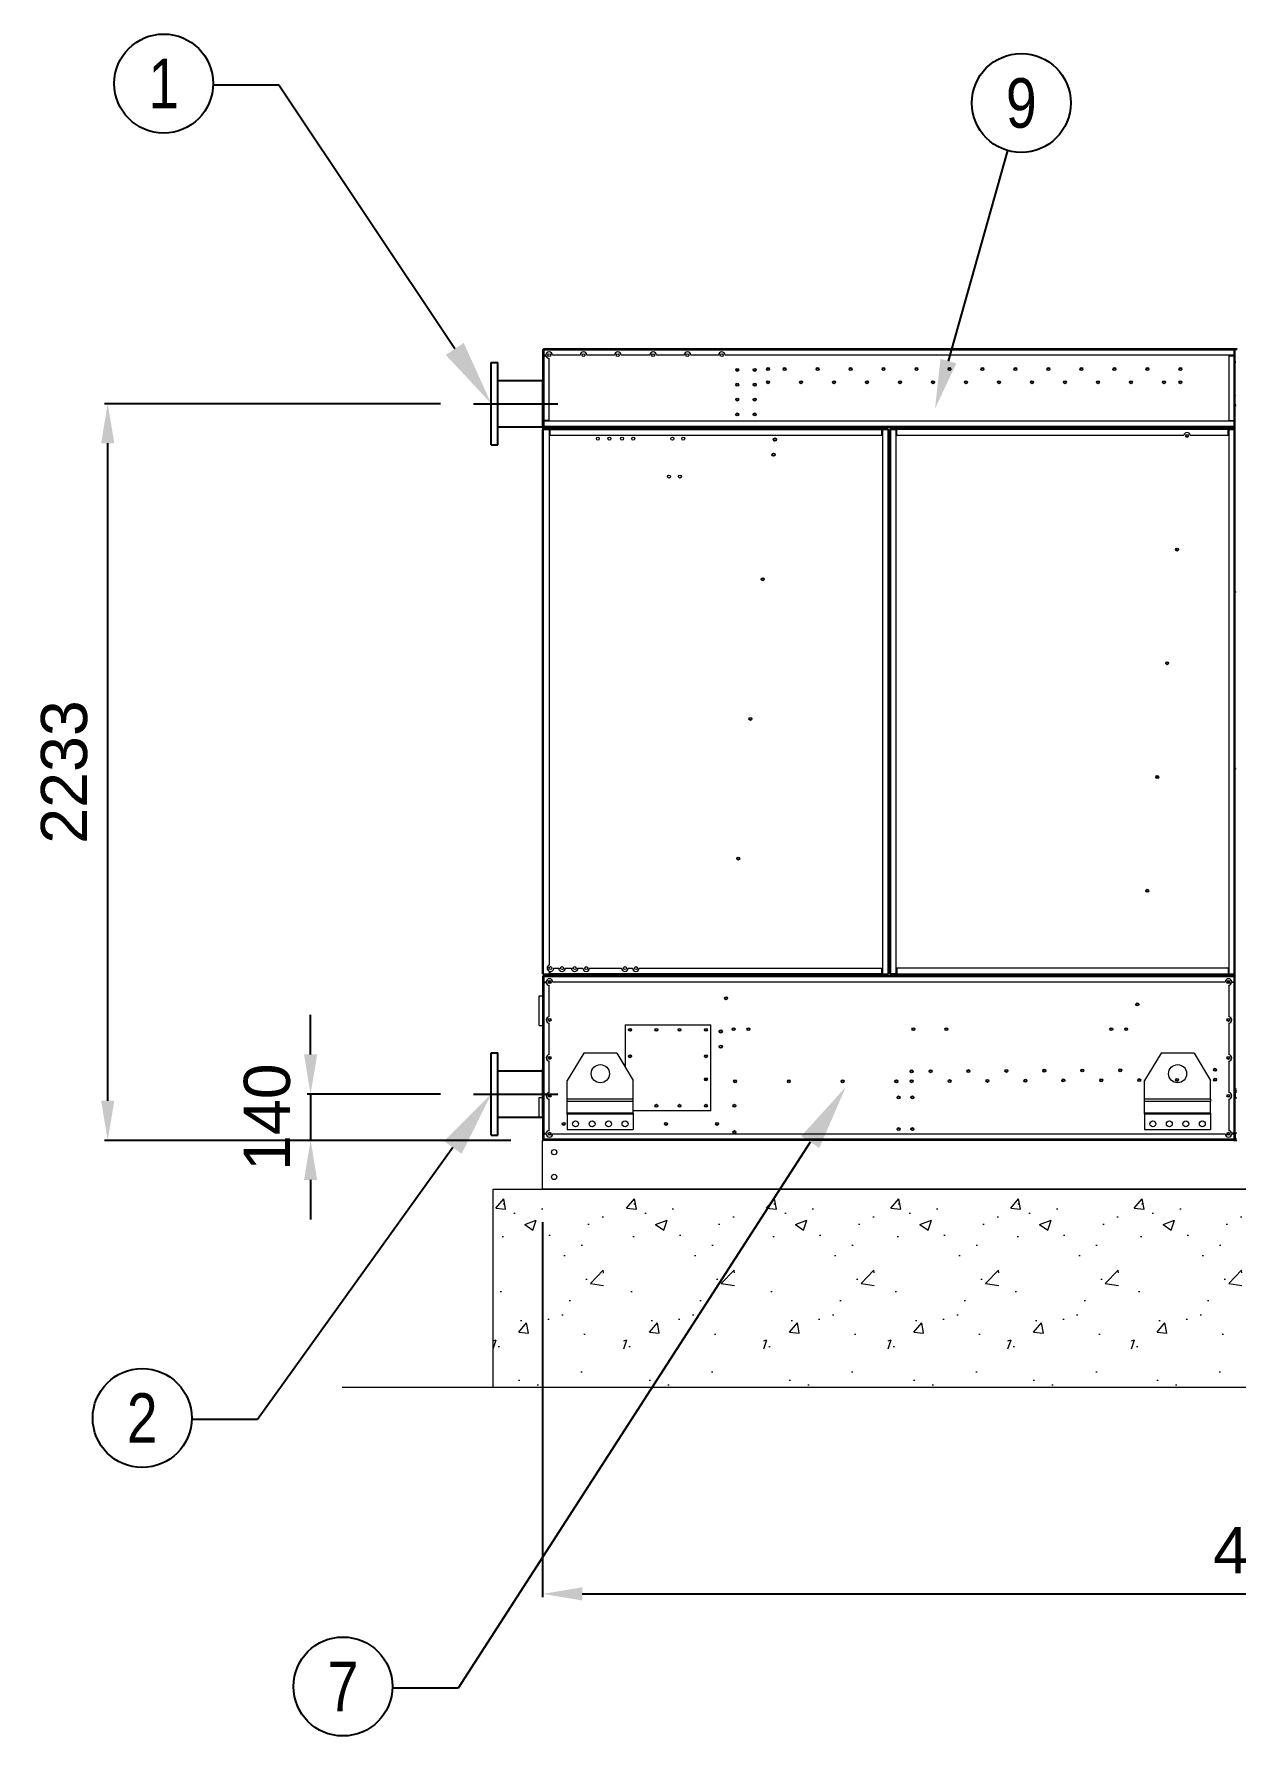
# Model space of a CAD drawing. Header units: millimetres. Extents: x 87724 to 117132, y 70018 to 90813.
# Drawn here: x 96776 to 100420, y 75795 to 80954 of the extents above; entities that cross this region are included whole.
import ezdxf
from ezdxf import colors
from ezdxf.entities.mleader import LeaderData, LeaderLine
from ezdxf.enums import TextEntityAlignment as Align
from ezdxf.math import Vec2, Vec3

# ---------------------------------------------------------------- set-up
doc = ezdxf.new("R2010")
doc.units = ezdxf.units.MM
doc.linetypes.add('CENTER', pattern=[2, 1.25, -0.25, 0.25, -0.25])
for name, color, linetype in [('1', 1, 'CENTER'), ('3', 7, 'Continuous'), ('냉각탑_dim', 1, 'Continuous'), ('냉각탑_text', 3, 'Continuous'), ('냉각탑_기초', 23, 'Continuous')]:
    doc.layers.add(name, color=color, linetype=linetype)
doc.styles.get("Standard").update_dxf_attribs({"font": 'arial.ttf'})
doc.dimstyles.new('1.40', dxfattribs={"dimscale": 20, "dimtxt": 1.5, "dimasz": 1, "dimexe": 0.5, "dimexo": 0.5, "dimgap": 0.5, "dimtad": 1, "dimdec": 0, "dimzin": 0, "dimdsep": 46, "dimtxsty": 'Standard', "dimcen": 0, "dimclrd": 2, "dimclre": 2, "dimclrt": 3, "dimadec": 0, "dimazin": 0, "dimtfac": 1, "dimtdec": 0, "dimtmove": 0, "dimatfit": 0, "dimfxl": 1, "dimtolj": 1, "dimtzin": 0, "dimlwd": -1, "dimlwe": -1, "dimarcsym": 0})

# ---------------------------------------------------------------- blocks, each defined once
blk = doc.blocks.new('*D77')
at = {"color": 2, "transparency": 16777216}
for p, q in [((97614.3, 77861.2), (97614.3, 77981.2)), ((98008.4, 77741.2), (97604.3, 77741.2)), ((97614.3, 77741.2), (97614.3, 77600.8)), ((98221.1, 77600.8), (97604.3, 77600.8)), ((97614.3, 77480.8), (97614.3, 77360.8))]:
    blk.add_line(p, q, dxfattribs=at)
for points in [[(97594.3, 77861.2), (97634.3, 77861.2), (97614.3, 77741.2)], [(97594.3, 77480.8), (97634.3, 77480.8), (97614.3, 77600.8)]]:
    blk.add_solid(points, dxfattribs=at)
at = {"layer": 'Defpoints', "color": 0, "transparency": 16777216}
for p in [(98108.4, 77741.2), (97614.3, 77600.8), (98321.1, 77600.8)]:
    blk.add_point(p, dxfattribs=at)
at = {"color": 3, "lineweight": 5, "transparency": 16777216, "insert": (97482.8, 77671), "char_height": 140, "attachment_point": 5, "rotation": 90}
blk.add_mtext('\\A1;140', dxfattribs=at)
blk = doc.blocks.new('*D78')
at = {"color": 2, "transparency": 16777216}
for p, q in [((98008.4, 79833.8), (96989.3, 79833.8)), ((96999.3, 77720.8), (96999.3, 79713.8)), ((98217.6, 77600.8), (96989.3, 77600.8))]:
    blk.add_line(p, q, dxfattribs=at)
for points in [[(96979.3, 79713.8), (97019.3, 79713.8), (96999.3, 79833.8)], [(96979.3, 77720.8), (97019.3, 77720.8), (96999.3, 77600.8)]]:
    blk.add_solid(points, dxfattribs=at)
at = {"layer": 'Defpoints', "color": 0, "transparency": 16777216}
for p in [(96999.3, 79833.8), (98108.4, 79833.8), (98317.6, 77600.8)]:
    blk.add_point(p, dxfattribs=at)
at = {"color": 3, "lineweight": 5, "transparency": 16777216, "insert": (96867.8, 78717.3), "char_height": 140, "attachment_point": 5, "rotation": 90}
blk.add_mtext('\\A1;2233', dxfattribs=at)
blk = doc.blocks.new('*D99')
at = {"color": 2, "transparency": 16777216}
for p, q in [((98317.6, 77352.5), (98317.6, 76216.1)), ((102817.6, 77352.5), (102817.6, 76216.1)), ((98437.6, 76226.1), (102697.6, 76226.1))]:
    blk.add_line(p, q, dxfattribs=at)
for points in [[(98437.6, 76246.1), (98437.6, 76206.1), (98317.6, 76226.1)], [(102697.6, 76246.1), (102697.6, 76206.1), (102817.6, 76226.1)]]:
    blk.add_solid(points, dxfattribs=at)
at = {"layer": 'Defpoints', "color": 0, "transparency": 16777216}
for p in [(98317.6, 77452.5), (102817.6, 77452.5), (102817.6, 76226.1)]:
    blk.add_point(p, dxfattribs=at)
at = {"color": 3, "lineweight": 5, "transparency": 16777216, "insert": (100567.6, 76357.5), "char_height": 140, "attachment_point": 5}
blk.add_mtext('\\A1;4500', dxfattribs=at)
blk = doc.blocks.new('SJMO 100 _LFET')
at = {"color": 7, "lineweight": 20, "ltscale": 0.001111}
for p, q in [((98319.6, 79997.3), (98317.6, 79997.3)), ((98321.1, 79980.8), (98321.1, 79978.8)), ((100417.6, 79997.3), (100415.6, 79997.3)), ((100417.6, 79961.9), (100419.6, 79961.9)), ((100417.6, 79958.8), (100419.6, 79958.8)), ((98317.6, 79764.3), (98319.6, 79764.3)), ((98321.1, 79782.8), (98321.1, 79780.8)), ((98874.1, 79760.8), (98874.1, 79758.8)), ((98878.6, 79758.8), (98878.6, 79760.8)), ((98880.6, 79758.8), (98880.6, 79760.8)), ((98882.6, 79760.8), (98882.6, 79758.8)), ((98886.1, 79760.8), (98886.1, 79758.8)), ((98982.1, 79760.8), (98982.1, 79758.8)), ((98985.6, 79760.8), (98985.6, 79758.8)), ((100415.6, 79764.3), (100417.6, 79764.3)), ((98319.6, 78097.3), (98317.6, 78097.3)), ((98321.1, 78080.8), (98321.1, 78078.8)), ((100417.6, 78097.3), (100415.6, 78097.3)), ((98317.6, 77604.3), (98319.6, 77604.3)), ((98321.1, 77622.8), (98321.1, 77620.8)), ((100415.6, 77604.3), (100417.6, 77604.3))]:
    blk.add_line(p, q, dxfattribs=at)
at = {"color": 7, "lineweight": 20, "ltscale": 0.010278}
for p, q in [((98317.6, 79997.3), (98317.6, 79978.8)), ((98319.6, 79978.8), (98319.6, 79997.3)), ((100414.1, 79978.8), (100414.1, 79997.3)), ((100415.6, 79997.3), (100415.6, 79978.8)), ((100417.6, 79978.8), (100417.6, 79997.3)), ((98317.6, 79782.8), (98317.6, 79764.3)), ((98319.6, 79764.3), (98319.6, 79782.8)), ((98339.2, 79758.8), (98320.7, 79758.8)), ((98320.7, 79757.2), (98339.2, 79757.2)), ((98320.7, 79755.7), (98339.2, 79755.7)), ((99364.5, 79758.8), (99346, 79758.8)), ((99346, 79757.2), (99364.5, 79757.2)), ((99346, 79755.7), (99364.5, 79755.7)), ((99391.2, 79758.8), (99372.7, 79758.8)), ((99372.7, 79757.2), (99391.2, 79757.2)), ((99372.7, 79755.7), (99391.2, 79755.7)), ((100414.5, 79758.8), (100396, 79758.8)), ((100396, 79757.2), (100414.5, 79757.2)), ((100396, 79755.7), (100414.5, 79755.7)), ((100414.1, 79764.3), (100414.1, 79782.8)), ((100415.6, 79782.8), (100415.6, 79764.3)), ((100417.6, 79764.3), (100417.6, 79782.8)), ((98339.2, 78104.4), (98320.7, 78104.4)), ((99364.5, 78104.4), (99346, 78104.4)), ((99391.2, 78104.4), (99372.7, 78104.4)), ((100414.5, 78104.4), (100396, 78104.4)), ((98317.6, 78097.3), (98317.6, 78078.8)), ((98319.6, 78078.8), (98319.6, 78097.3)), ((98320.7, 78102.8), (98339.2, 78102.8)), ((99346, 78102.8), (99364.5, 78102.8)), ((99372.7, 78102.8), (99391.2, 78102.8)), ((100396, 78102.8), (100414.5, 78102.8)), ((100414.1, 78078.8), (100414.1, 78097.3)), ((100415.6, 78097.3), (100415.6, 78078.8)), ((100417.6, 78078.8), (100417.6, 78097.3)), ((98317.6, 77622.8), (98317.6, 77604.3)), ((98319.6, 77604.3), (98319.6, 77622.8)), ((100414.1, 77604.3), (100414.1, 77622.8)), ((100415.6, 77622.8), (100415.6, 77604.3)), ((100417.6, 77604.3), (100417.6, 77622.8))]:
    blk.add_line(p, q, dxfattribs=at)
at = {"color": 7, "lineweight": 20, "ltscale": 0.108889}
for p, q in [((98317.6, 79978.8), (98317.6, 79782.8)), ((98321.1, 79978.8), (98321.1, 79782.8)), ((100397.6, 79978.8), (100397.6, 79782.8)), ((100414.1, 79782.8), (100414.1, 79978.8)), ((100417.6, 79782.8), (100417.6, 79978.8))]:
    blk.add_line(p, q, dxfattribs=at)
at = {"color": 7, "lineweight": 20, "ltscale": 0.001944}
for p, q in [((98317.6, 79978.8), (98321.1, 79978.8)), ((98321.1, 79997.3), (98321.1, 80000.8)), ((100414.1, 79997.3), (100414.1, 80000.8)), ((100417.6, 79978.8), (100414.1, 79978.8)), ((98317.6, 79782.8), (98321.1, 79782.8)), ((98321.1, 79764.3), (98321.1, 79760.8)), ((100417.6, 79782.8), (100414.1, 79782.8)), ((100414.1, 79764.3), (100414.1, 79760.8)), ((98317.6, 78078.8), (98321.1, 78078.8)), ((98321.1, 78097.3), (98321.1, 78100.8)), ((100414.1, 78097.3), (100414.1, 78100.8)), ((100417.6, 78078.8), (100414.1, 78078.8)), ((98317.6, 77622.8), (98321.1, 77622.8)), ((98321.1, 77604.3), (98321.1, 77600.8)), ((100417.6, 77622.8), (100414.1, 77622.8)), ((100414.1, 77604.3), (100414.1, 77600.8))]:
    blk.add_line(p, q, dxfattribs=at)
at = {"color": 7, "lineweight": 20, "ltscale": 0.000833333}
for p, q in [((98321.1, 79997.3), (98319.6, 79997.3)), ((100414.1, 79997.3), (100415.6, 79997.3)), ((98321.1, 79764.3), (98319.6, 79764.3)), ((98320.7, 79755.7), (98320.7, 79757.2)), ((99364.5, 79755.7), (99364.5, 79757.2)), ((99372.7, 79755.7), (99372.7, 79757.2)), ((100414.1, 79764.3), (100415.6, 79764.3)), ((100414.5, 79755.7), (100414.5, 79757.2)), ((98320.7, 78105.9), (98320.7, 78104.4)), ((99364.5, 78105.9), (99364.5, 78104.4)), ((99372.7, 78105.9), (99372.7, 78104.4)), ((100414.5, 78105.9), (100414.5, 78104.4)), ((98321.1, 78097.3), (98319.6, 78097.3)), ((100414.1, 78097.3), (100415.6, 78097.3)), ((98321.1, 77604.3), (98319.6, 77604.3)), ((100414.1, 77604.3), (100415.6, 77604.3))]:
    blk.add_line(p, q, dxfattribs=at)
at = {"color": 7, "lineweight": 20}
for p, q in [((98321.1, 80000.8), (100414.1, 80000.8)), ((98321.1, 79997.3), (100414.1, 79997.3)), ((100414.1, 79980.8), (98870.6, 79980.8)), ((100417.6, 77755.9), (100417.6, 79997.7)), ((98317.6, 78105.9), (98317.6, 79755.7)), ((98320.7, 78105.9), (98320.7, 79755.7)), ((100414.1, 79780.8), (98321.1, 79780.8)), ((100414.1, 79764.3), (98321.1, 79764.3)), ((100414.1, 79760.8), (98321.1, 79760.8)), ((98337.6, 79755.7), (98337.6, 78132)), ((98339.2, 79758.8), (99346, 79758.8)), ((98339.2, 79755.7), (99346, 79755.7)), ((99347.6, 79755.7), (99347.6, 78105.9)), ((99364.5, 79755.7), (99364.5, 78105.9)), ((99367.6, 79755.7), (99367.6, 78105.9)), ((99369.6, 79755.7), (99369.6, 78105.9)), ((99372.7, 79755.7), (99372.7, 78105.9)), ((99389.6, 78105.9), (99389.6, 79755.7)), ((100396, 79758.8), (99391.2, 79758.8)), ((100396, 79755.7), (99391.2, 79755.7)), ((100397.6, 79755.7), (100397.6, 78105.9)), ((100414.5, 78105.9), (100414.5, 79755.7)), ((98339.2, 79738.8), (99346, 79738.8)), ((99346, 78105.9), (98339.2, 78105.9)), ((100396, 78122.8), (99391.2, 78122.8)), ((99391.2, 78105.9), (100396, 78105.9)), ((98321.1, 78100.8), (100414.1, 78100.8)), ((98321.1, 78097.3), (100414.1, 78097.3)), ((99346, 78102.8), (98339.2, 78102.8)), ((100386.6, 78080.8), (98348.6, 78080.8)), ((99391.2, 78102.8), (100396, 78102.8)), ((100414.1, 77604.3), (98321.1, 77604.3)), ((100414.1, 77600.8), (98321.1, 77600.8)), ((98348.6, 77620.8), (100386.6, 77620.8))]:
    blk.add_line(p, q, dxfattribs=at)
at = {"color": 7, "lineweight": 20, "ltscale": 0.009167}
for p, q in [((98321.1, 79997.3), (98321.1, 79980.8)), ((100397.6, 79978.8), (100414.1, 79978.8)), ((100414.1, 79980.8), (100414.1, 79997.3)), ((98337.6, 79782.8), (98321.1, 79782.8)), ((98321.1, 79780.8), (98321.1, 79764.3)), ((100397.6, 79782.8), (100414.1, 79782.8)), ((100414.1, 79764.3), (100414.1, 79780.8)), ((98321.1, 78097.3), (98321.1, 78080.8)), ((100414.1, 78080.8), (100414.1, 78097.3)), ((98321.1, 77620.8), (98321.1, 77604.3)), ((100414.1, 77604.3), (100414.1, 77620.8))]:
    blk.add_line(p, q, dxfattribs=at)
at = {"color": 7, "lineweight": 20, "ltscale": 0.003611}
blk.add_line((98327.6, 79980.8), (98321.1, 79980.8), dxfattribs=at)
at = {"color": 7, "lineweight": 20, "ltscale": 0.003723}
blk.add_line((98321.1, 79978.8), (98327.8, 79978.8), dxfattribs=at)
at = {"color": 7, "lineweight": 20, "ltscale": 0.104444}
blk.add_line((98337.6, 79782.8), (98337.6, 79970.8), dxfattribs=at)
at = {"color": 7, "lineweight": 20, "ltscale": 0.046667}
for p, q in [((98431.6, 79980.8), (98347.6, 79980.8)), ((98535.6, 79980.8), (98451.6, 79980.8)), ((98746.6, 79980.8), (98662.6, 79980.8)), ((98850.6, 79980.8), (98766.6, 79980.8))]:
    blk.add_line(p, q, dxfattribs=at)
at = {"color": 7, "lineweight": 20, "ltscale": 0.048333}
blk.add_line((98642.6, 79980.8), (98555.6, 79980.8), dxfattribs=at)
at = {"color": 7, "lineweight": 20, "ltscale": 0.004778}
for p, q in [((100414.1, 80000.8), (100422.7, 80000.8)), ((100414.1, 79997.7), (100422.7, 79997.7))]:
    blk.add_line(p, q, dxfattribs=at)
at = {"color": 0, "lineweight": 20}
for p, q in [((98317.6, 79916.4), (98317.6, 79751.2)), ((98317.6, 77828.8), (98317.6, 77663.6)), ((98317.6, 77452.5), (98317.6, 77600.8)), ((98321.1, 77600.8), (98317.6, 77600.8)), ((100414.1, 77600.8), (100422.3, 77600.8)), ((102817.6, 77452.5), (98317.6, 77452.5))]:
    blk.add_line(p, q, dxfattribs=at)
at = {"color": 7, "lineweight": 20, "ltscale": 0.002887}
blk.add_line((98910.2, 79934.8), (98905, 79934.8), dxfattribs=at)
at = {"lineweight": 5}
for p, q in [((98317.6, 79763.9), (98317.6, 79903.7)), ((98317.6, 77676.3), (98317.6, 77816.1))]:
    blk.add_line(p, q, dxfattribs=at)
at = {"color": 7, "lineweight": 20, "ltscale": 0.001247}
for p, q in [((100417.6, 79859.5), (100419.6, 79860.6)), ((100419.6, 79830.4), (100417.6, 79829.3)), ((100419.6, 79826.9), (100417.6, 79825.9))]:
    blk.add_line(p, q, dxfattribs=at)
at = {"color": 7, "lineweight": 20, "ltscale": 0.001722}
for p, q in [((98320.7, 79755.7), (98317.6, 79755.7)), ((98339.2, 79755.7), (98339.2, 79758.8)), ((99346, 79755.7), (99346, 79758.8)), ((99364.5, 79755.7), (99367.6, 79755.7)), ((99369.6, 79755.7), (99372.7, 79755.7)), ((99391.2, 79758.8), (99391.2, 79755.7)), ((100396, 79758.8), (100396, 79755.7)), ((100417.6, 79755.7), (100414.5, 79755.7)), ((98320.7, 78105.9), (98317.6, 78105.9)), ((98339.2, 78105.9), (98339.2, 78102.8)), ((99346, 78105.9), (99346, 78102.8)), ((99364.5, 78105.9), (99367.6, 78105.9)), ((99369.6, 78105.9), (99372.7, 78105.9)), ((99391.2, 78102.8), (99391.2, 78105.9)), ((100396, 78102.8), (100396, 78105.9)), ((100417.6, 78105.9), (100414.5, 78105.9)), ((100420.7, 77755.9), (100417.6, 77755.9))]:
    blk.add_line(p, q, dxfattribs=at)
at = {"color": 7, "lineweight": 20, "ltscale": 0.000888889}
for p, q in [((98320.7, 79758.8), (98320.7, 79757.2)), ((99364.5, 79757.2), (99364.5, 79758.8)), ((99372.7, 79758.8), (99372.7, 79757.2)), ((100414.5, 79757.2), (100414.5, 79758.8)), ((98320.7, 78104.4), (98320.7, 78102.8)), ((98339.2, 78105.9), (98337.6, 78105.9)), ((99347.6, 78105.9), (99346, 78105.9)), ((99364.5, 78102.8), (99364.5, 78104.4)), ((99372.7, 78104.4), (99372.7, 78102.8)), ((99391.2, 78105.9), (99389.6, 78105.9)), ((100397.6, 78105.9), (100396, 78105.9)), ((100414.5, 78102.8), (100414.5, 78104.4))]:
    blk.add_line(p, q, dxfattribs=at)
at = {"color": 7, "lineweight": 20, "ltscale": 0.009389}
for p, q in [((98337.6, 79755.7), (98320.7, 79755.7)), ((98339.2, 79755.7), (98339.2, 79738.8)), ((99346, 79738.8), (99346, 79755.7)), ((99364.5, 79755.7), (99347.6, 79755.7)), ((99389.6, 79755.7), (99372.7, 79755.7)), ((99391.2, 79738.8), (99391.2, 79755.7)), ((100396, 79738.8), (100396, 79755.7)), ((100397.6, 79755.7), (100414.5, 79755.7)), ((98320.7, 78105.9), (98337.6, 78105.9)), ((99346, 78105.9), (99346, 78122.8)), ((99347.6, 78105.9), (99364.5, 78105.9)), ((99389.6, 78105.9), (99372.7, 78105.9)), ((99391.2, 78122.8), (99391.2, 78105.9)), ((100396, 78122.8), (100396, 78105.9)), ((100397.6, 78105.9), (100414.5, 78105.9))]:
    blk.add_line(p, q, dxfattribs=at)
at = {"color": 7, "lineweight": 20, "ltscale": 0.001115}
for p, q in [((99038.6, 79758.8), (99038.8, 79760.8)), ((99648.8, 79760.8), (99648.6, 79758.8)), ((99648.6, 79758.8), (99648.8, 79760.8)), ((100258.8, 79760.8), (100258.6, 79758.8)), ((100261.7, 79758.8), (100261.9, 79760.8)), ((100288.3, 79758.8), (100288.5, 79760.8)), ((98864.7, 78100.8), (98864.9, 78102.8)), ((98891.3, 78100.8), (98891.5, 78102.8)), ((98893.6, 78100.8), (98893.7, 78102.8)), ((99503.7, 78102.8), (99503.6, 78100.8)), ((99503.6, 78100.8), (99503.7, 78102.8)), ((100113.7, 78102.8), (100113.6, 78100.8)), ((100116.7, 78100.8), (100116.8, 78102.8)), ((100143.3, 78100.8), (100143.4, 78102.8))]:
    blk.add_line(p, q, dxfattribs=at)
at = {"color": 7, "lineweight": 20, "ltscale": 0.483602}
blk.add_line((99391.2, 79738.8), (100261.6, 79738.8), dxfattribs=at)
at = {"color": 7, "lineweight": 20, "ltscale": 0.063895}
blk.add_line((100280.9, 79738.8), (100396, 79738.8), dxfattribs=at)
at = {"color": 7, "lineweight": 20, "ltscale": 0.001192}
for p, q in [((100419.6, 79263.3), (100417.6, 79262.5)), ((100419.6, 79262.2), (100417.6, 79261.4))]:
    blk.add_line(p, q, dxfattribs=at)
at = {"color": 7, "lineweight": 20, "ltscale": 0.001281}
for p, q in [((100419.6, 78728.1), (100417.6, 78727)), ((100419.6, 78727), (100417.6, 78725.8))]:
    blk.add_line(p, q, dxfattribs=at)
at = {"color": 7, "lineweight": 20, "ltscale": 0.004279}
for p, q in [((98337.6, 78113.6), (98337.6, 78105.9)), ((98321.1, 78078.8), (98328.8, 78078.8)), ((100414.1, 78078.8), (100406.4, 78078.8)), ((98321.1, 77622.8), (98328.8, 77622.8)), ((100414.1, 77622.8), (100406.4, 77622.8))]:
    blk.add_line(p, q, dxfattribs=at)
at = {"color": 7, "lineweight": 20, "ltscale": 0.003985}
blk.add_line((98339.2, 78113.1), (98339.2, 78105.9), dxfattribs=at)
at = {"color": 7, "lineweight": 20, "ltscale": 0.008333}
for p, q in [((98351.5, 78122.8), (98366.5, 78122.8)), ((98424.9, 78122.8), (98439.9, 78122.8))]:
    blk.add_line(p, q, dxfattribs=at)
at = {"color": 7, "lineweight": 20, "ltscale": 0.010222}
blk.add_line((98386.5, 78122.8), (98404.9, 78122.8), dxfattribs=at)
at = {"color": 7, "lineweight": 20, "ltscale": 0.054101}
blk.add_line((98459.9, 78122.8), (98557.3, 78122.8), dxfattribs=at)
at = {"color": 7, "lineweight": 20, "ltscale": 0.007333}
blk.add_line((98577.3, 78122.8), (98590.5, 78122.8), dxfattribs=at)
at = {"color": 7, "lineweight": 20, "ltscale": 0.408607}
blk.add_line((98610.5, 78122.8), (99346, 78122.8), dxfattribs=at)
at = {"color": 7, "lineweight": 20, "ltscale": 0.253333}
for p, q in [((98317.6, 78078.8), (98317.6, 77622.8)), ((98321.1, 78078.8), (98321.1, 77622.8)), ((100414.1, 77622.8), (100414.1, 78078.8)), ((100417.6, 77622.8), (100417.6, 78078.8))]:
    blk.add_line(p, q, dxfattribs=at)
at = {"color": 7, "lineweight": 20, "ltscale": 0.004167}
for p, q in [((98328.6, 78080.8), (98321.1, 78080.8)), ((100414.1, 78080.8), (100406.6, 78080.8)), ((98321.1, 77620.8), (98328.6, 77620.8)), ((100406.6, 77620.8), (100414.1, 77620.8))]:
    blk.add_line(p, q, dxfattribs=at)
at = {"color": 7, "lineweight": 20, "ltscale": 0.052833}
for p, q in [((98337.6, 77975.8), (98337.6, 78070.9)), ((100397.6, 78070.9), (100397.6, 77975.8)), ((98337.6, 77860.8), (98337.6, 77955.9)), ((100397.6, 77955.9), (100397.6, 77860.8)), ((98337.6, 77745.8), (98337.6, 77840.9)), ((100397.6, 77840.9), (100397.6, 77745.8)), ((98337.6, 77630.8), (98337.6, 77725.9)), ((100397.6, 77725.9), (100397.6, 77630.8))]:
    blk.add_line(p, q, dxfattribs=at)
at = {"color": 7, "lineweight": 20, "ltscale": 0.02475}
for p, q in [((98307.6, 77993.8), (98307.6, 78038.4)), ((98307.6, 77949.3), (98307.6, 77993.8))]:
    blk.add_line(p, q, dxfattribs=at)
at = {"color": 7, "lineweight": 20, "ltscale": 0.005555}
for p, q in [((98307.6, 78038.4), (98317.6, 78038.4)), ((98307.6, 77949.3), (98317.6, 77949.3)), ((98307.6, 77731.1), (98317.6, 77731.1)), ((98307.6, 77670.6), (98317.6, 77670.6))]:
    blk.add_line(p, q, dxfattribs=at)
at = {"color": 7, "lineweight": 20, "ltscale": 0.144444}
for p, q in [((98567.6, 77950.8), (98827.6, 77950.8)), ((98567.6, 77950.8), (98567.6, 77823.3)), ((98827.6, 77690.8), (98827.6, 77950.8)), ((98827.6, 77690.8), (98592.6, 77690.8))]:
    blk.add_line(p, q, dxfattribs=at)
at = {"color": 7, "lineweight": 20, "ltscale": 1.31036e-06}
blk.add_line((98852.6, 77930.8), (98852.6, 77930.8), dxfattribs=at)
at = {"color": 7, "lineweight": 20, "ltscale": 0.003143}
for p, q in [((98337.6, 77853.7), (98337.6, 77848)), ((98337.6, 77738.7), (98337.6, 77733))]:
    blk.add_line(p, q, dxfattribs=at)
at = {"color": 7, "lineweight": 20, "ltscale": 0.053832}
for p, q in [((98442.6, 77864.8), (98392.6, 77781.8)), ((98542.6, 77864.8), (98592.6, 77781.8)), ((100192.6, 77864.8), (100142.6, 77781.8)), ((100292.6, 77864.8), (100342.6, 77781.8))]:
    blk.add_line(p, q, dxfattribs=at)
at = {"color": 7, "lineweight": 20, "ltscale": 0.055556}
for p, q in [((98542.6, 77864.8), (98442.6, 77864.8)), ((100292.6, 77864.8), (100192.6, 77864.8))]:
    blk.add_line(p, q, dxfattribs=at)
at = {"color": 7, "lineweight": 20, "ltscale": 0.026916}
blk.add_line((98542.6, 77864.8), (98567.6, 77823.3), dxfattribs=at)
at = {"color": 7, "lineweight": 20, "ltscale": 1.31073e-06}
blk.add_line((98852.6, 77884.8), (98852.6, 77884.8), dxfattribs=at)
at = {"color": 7, "lineweight": 20, "ltscale": 0.031187}
for p, q in [((98392.6, 77725.7), (98392.6, 77781.8)), ((100142.6, 77725.7), (100142.6, 77781.8)), ((100342.6, 77725.7), (100342.6, 77781.8))]:
    blk.add_line(p, q, dxfattribs=at)
at = {"color": 7, "lineweight": 20, "ltscale": 0.004095}
blk.add_line((98592.6, 77679.9), (98592.6, 77781.8), dxfattribs=at)
at = {"color": 7, "lineweight": 20, "ltscale": 0.001778}
for p, q in [((100420.8, 77746.1), (100417.6, 77746.1)), ((100420.8, 77605.5), (100417.6, 77605.5))]:
    blk.add_line(p, q, dxfattribs=at)
at = {"color": 7, "lineweight": 20, "ltscale": 0.009611}
for p, q in [((100417.6, 77746.1), (100417.6, 77728.8)), ((100417.6, 77622.8), (100417.6, 77605.5))]:
    blk.add_line(p, q, dxfattribs=at)
at = {"color": 7, "lineweight": 20, "ltscale": 0.016806}
for p, q in [((98307.6, 77700.8), (98307.6, 77731.1)), ((98307.6, 77670.6), (98307.6, 77700.8))]:
    blk.add_line(p, q, dxfattribs=at)
at = {"color": 7, "lineweight": 20, "ltscale": 0.003919}
for p, q in [((98392.6, 77718.6), (98392.6, 77725.7)), ((100142.6, 77718.6), (100142.6, 77725.7)), ((100342.6, 77725.7), (100342.6, 77718.6))]:
    blk.add_line(p, q, dxfattribs=at)
at = {"color": 7, "lineweight": 20, "ltscale": 0.097222}
for p, q in [((98592.6, 77725.7), (98392.6, 77725.7)), ((98592.6, 77718.6), (98392.6, 77718.6))]:
    blk.add_line(p, q, dxfattribs=at)
at = {"color": 7, "lineweight": 20, "ltscale": 0.019545}
for p, q in [((98392.6, 77683.5), (98392.6, 77718.6)), ((100142.6, 77683.5), (100142.6, 77718.6)), ((100342.6, 77683.5), (100342.6, 77718.6))]:
    blk.add_line(p, q, dxfattribs=at)
at = {"color": 7, "lineweight": 20, "ltscale": 0.111111}
for p, q in [((100342.6, 77725.7), (100142.6, 77725.7)), ((100342.6, 77718.6), (100142.6, 77718.6)), ((98592.6, 77683.5), (98392.6, 77683.5)), ((98592.6, 77679.9), (98392.6, 77679.9)), ((100342.6, 77683.5), (100142.6, 77683.5)), ((100342.6, 77679.9), (100142.6, 77679.9)), ((98392.6, 77633.8), (98592.6, 77633.8)), ((100142.6, 77633.8), (100342.6, 77633.8))]:
    blk.add_line(p, q, dxfattribs=at)
at = {"color": 7, "lineweight": 20, "ltscale": 0.002611}
for p, q in [((100422.3, 77728.8), (100417.6, 77728.8)), ((100422.3, 77622.8), (100417.6, 77622.8))]:
    blk.add_line(p, q, dxfattribs=at)
at = {"color": 7, "lineweight": 20, "ltscale": 0.058889}
blk.add_line((100417.6, 77622.8), (100417.6, 77728.8), dxfattribs=at)
at = {"color": 7, "lineweight": 20, "ltscale": 0.001959}
for p, q in [((98392.6, 77679.9), (98392.6, 77683.5)), ((98592.6, 77683.5), (98592.6, 77679.9)), ((100142.6, 77679.9), (100142.6, 77683.5)), ((100342.6, 77683.5), (100342.6, 77679.9))]:
    blk.add_line(p, q, dxfattribs=at)
at = {"color": 7, "lineweight": 20, "ltscale": 0.025612}
for p, q in [((98392.6, 77679.9), (98392.6, 77633.8)), ((98592.6, 77679.9), (98592.6, 77633.8)), ((100142.6, 77679.9), (100142.6, 77633.8)), ((100342.6, 77679.9), (100342.6, 77633.8))]:
    blk.add_line(p, q, dxfattribs=at)
at = {"color": 7, "lineweight": 20}
for centre, radius in [((98337.6, 79980.8), 4.5), ((98441.6, 79980.8), 4.5), ((98545.6, 79980.8), 4.5), ((98652.6, 79980.8), 4.5), ((98756.6, 79980.8), 4.5), ((98860.6, 79980.8), 4.5), ((98907.6, 79936.3), 4.5), ((98907.6, 79936.3), 3), ((98960.6, 79936.3), 4.5), ((98960.6, 79936.3), 3), ((99001.1, 79938.8), 4.5), ((99001.1, 79938.8), 3), ((99051.1, 79938.8), 4.5), ((99051.1, 79938.8), 3), ((99151.1, 79938.8), 4.5), ((99151.1, 79938.8), 3), ((99251.1, 79938.8), 4.5), ((99251.1, 79938.8), 3), ((99351.1, 79938.8), 4.5), ((99351.1, 79938.8), 3), ((99451.1, 79938.8), 4.5), ((99451.1, 79938.8), 3), ((99551.1, 79938.8), 4.5), ((99551.1, 79938.8), 3), ((99651.1, 79938.8), 4.5), ((99651.1, 79938.8), 3), ((99751.1, 79938.8), 4.5), ((99751.1, 79938.8), 3), ((99851.1, 79938.8), 4.5), ((99851.1, 79938.8), 3), ((99951.1, 79938.8), 4.5), ((99951.1, 79938.8), 3), ((100051.1, 79938.8), 4.5), ((100051.1, 79938.8), 3), ((100151.1, 79938.8), 4.5), ((100151.1, 79938.8), 3), ((100251.1, 79938.8), 4.5), ((100251.1, 79938.8), 3), ((98907.6, 79891.3), 4.5), ((98907.6, 79891.3), 3), ((98960.6, 79891.3), 4.5), ((98960.6, 79891.3), 3), ((99001.1, 79898.8), 4.5), ((99001.1, 79898.8), 3), ((99101.1, 79898.8), 4.5), ((99101.1, 79898.8), 3), ((99201.1, 79898.8), 4.5), ((99201.1, 79898.8), 3), ((99301.1, 79898.8), 4.5), ((99301.1, 79898.8), 3), ((99401.1, 79898.8), 4.5), ((99401.1, 79898.8), 3), ((99501.1, 79898.8), 4.5), ((99501.1, 79898.8), 3), ((99601.1, 79898.8), 4.5), ((99601.1, 79898.8), 3), ((99701.1, 79898.8), 4.5), ((99701.1, 79898.8), 3), ((99801.1, 79898.8), 4.5), ((99801.1, 79898.8), 3), ((99901.1, 79898.8), 4.5), ((99901.1, 79898.8), 3), ((100001.1, 79898.8), 4.5), ((100001.1, 79898.8), 3), ((100101.1, 79898.8), 4.5), ((100101.1, 79898.8), 3), ((100201.1, 79898.8), 4.5), ((100201.1, 79898.8), 3), ((100251.1, 79898.8), 4.5), ((100251.1, 79898.8), 3), ((98907.6, 79846.3), 4.5), ((98907.6, 79846.3), 3), ((98960.6, 79846.3), 4.5), ((98960.6, 79846.3), 3), ((98907.6, 79801.3), 4.5), ((98907.6, 79801.3), 3), ((98960.6, 79801.3), 4.5), ((98960.6, 79801.3), 3), ((98485.1, 79727.8), 4.5), ((98520.1, 79727.8), 4.5), ((98558.5, 79727.8), 4.5), ((98592.5, 79727.8), 4.5), ((98711, 79727.8), 4.5), ((98744, 79727.8), 4.5), ((99021.9, 79725), 5), ((99021.9, 79725), 3.5), ((100271.3, 79736.2), 4.5), ((100271.3, 79736.2), 3), ((99017.9, 79679.2), 5), ((99017.9, 79679.2), 3.5), ((98700.8, 79612.8), 4.5), ((98733.8, 79612.8), 4.5), ((100241.1, 79391.5), 4.5), ((100241.1, 79391.5), 3), ((98984.9, 79301.7), 4.5), ((98984.9, 79301.7), 3), ((100211, 79046.9), 4.5), ((100211, 79046.9), 3), ((98947.8, 78878.3), 4.5), ((98947.8, 78878.3), 3), ((100180.8, 78702.2), 4.5), ((100180.8, 78702.2), 3), ((98910.8, 78454.9), 4.5), ((98910.8, 78454.9), 3), ((100150.7, 78357.5), 4.5), ((100150.7, 78357.5), 3), ((98341.5, 78122.8), 4.5), ((98376.5, 78122.8), 4.5), ((98414.9, 78122.8), 4.5), ((98449.9, 78122.8), 4.5), ((98567.3, 78122.8), 4.5), ((98600.5, 78122.8), 4.5), ((98338.6, 78080.8), 4.5), ((98338.6, 78080.8), 3), ((100396.6, 78080.8), 4.5), ((100396.6, 78080.8), 3), ((98873.7, 78031.5), 4.5), ((98873.7, 78031.5), 3), ((100120.5, 78012.8), 4.5), ((100120.5, 78012.8), 3), ((98338.6, 77965.8), 4.5), ((98338.6, 77965.8), 3), ((100396.6, 77965.8), 4.5), ((100396.6, 77965.8), 3), ((98582.6, 77935.8), 4.5), ((98582.6, 77935.8), 3), ((98662.6, 77935.8), 4.5), ((98662.6, 77935.8), 3), ((98732.6, 77935.8), 4.5), ((98732.6, 77935.8), 3), ((98812.6, 77935.8), 4.5), ((98812.6, 77935.8), 3), ((98857.6, 77930.8), 5), ((98857.6, 77930.8), 3.5), ((98896.7, 77937.8), 4.5), ((98896.7, 77937.8), 3), ((98941.7, 77937.8), 4.5), ((98941.7, 77937.8), 3), ((99441.7, 77937.8), 4.5), ((99441.7, 77937.8), 3), ((99541.7, 77937.8), 4.5), ((99541.7, 77937.8), 3), ((100041.7, 77937.8), 4.5), ((100041.7, 77937.8), 3), ((100086.7, 77937.8), 4.5), ((100086.7, 77937.8), 3), ((98338.6, 77850.8), 4.5), ((98338.6, 77850.8), 3), ((98582.6, 77855.8), 4.5), ((98582.6, 77855.8), 3), ((98812.6, 77855.8), 4.5), ((98812.6, 77855.8), 3), ((98857.6, 77884.8), 5), ((98857.6, 77884.8), 3.5), ((100396.6, 77850.8), 4.5), ((100396.6, 77850.8), 3), ((98492.6, 77802.8), 27.5), ((99436.1, 77809.9), 4.5), ((99436.1, 77809.9), 3), ((99493.6, 77810.2), 4.5), ((99493.6, 77810.2), 3), ((99608.6, 77810.8), 4.5), ((99608.6, 77810.8), 3), ((99723.6, 77811.4), 4.5), ((99723.6, 77811.4), 3), ((99838.6, 77812), 4.5), ((99838.6, 77812), 3), ((99953.6, 77812.6), 4.5), ((99953.6, 77812.6), 3), ((100068.6, 77813.2), 4.5), ((100068.6, 77813.2), 3), ((100242.6, 77802.8), 27.5), ((100356.1, 77814.7), 4.5), ((100356.1, 77814.7), 3), ((98812.6, 77785.8), 4.5), ((98812.6, 77785.8), 3), ((98901.1, 77779.8), 4.5), ((98901.1, 77779.8), 3), ((99064.1, 77779.8), 4.5), ((99064.1, 77779.8), 3), ((99227.1, 77779.8), 4.5), ((99227.1, 77779.8), 3), ((99390.1, 77779.8), 4.5), ((99390.1, 77779.8), 3), ((99436.2, 77779.9), 4.5), ((99436.2, 77779.9), 3), ((99551.2, 77780.5), 4.5), ((99551.2, 77780.5), 3), ((99666.2, 77781.1), 4.5), ((99666.2, 77781.1), 3), ((99781.2, 77781.7), 4.5), ((99781.2, 77781.7), 3), ((99896.2, 77782.3), 4.5), ((99896.2, 77782.3), 3), ((100011.2, 77782.9), 4.5), ((100011.2, 77782.9), 3), ((100126.2, 77783.5), 4.5), ((100126.2, 77783.5), 3), ((100241.2, 77784.1), 4.5), ((100241.2, 77784.1), 3), ((100356.2, 77784.7), 4.5), ((100356.2, 77784.7), 3), ((98338.6, 77735.8), 4.5), ((98338.6, 77735.8), 3), ((98662.6, 77705.8), 4.5), ((98662.6, 77705.8), 3), ((98732.6, 77705.8), 4.5), ((98732.6, 77705.8), 3), ((98812.6, 77705.8), 4.5), ((98812.6, 77705.8), 3), ((98899.1, 77705.8), 4.5), ((98899.1, 77705.8), 3), ((99396.6, 77730.8), 4.5), ((99396.6, 77730.8), 3), ((99438.6, 77730.8), 4.5), ((99438.6, 77730.8), 3), ((100396.6, 77735.8), 4.5), ((100396.6, 77735.8), 3), ((98381.6, 77650.8), 4.5), ((98381.6, 77650.8), 3), ((98417.6, 77650.8), 9), ((98467.6, 77650.8), 9), ((98517.6, 77650.8), 9), ((98567.6, 77650.8), 9), ((98691.6, 77650.8), 4.5), ((98691.6, 77650.8), 3), ((98846.6, 77650.8), 4.5), ((98846.6, 77650.8), 3), ((100167.6, 77650.8), 9), ((100217.6, 77650.8), 9), ((100267.6, 77650.8), 9), ((100317.6, 77650.8), 9), ((98338.6, 77620.8), 4.5), ((98338.6, 77620.8), 3), ((98899.1, 77625.8), 4.5), ((98899.1, 77625.8), 3), ((99396.6, 77634.8), 4.5), ((99396.6, 77634.8), 3), ((99438.6, 77634.8), 4.5), ((99438.6, 77634.8), 3), ((100396.6, 77620.8), 4.5), ((100396.6, 77620.8), 3)]:
    blk.add_circle(centre, radius, dxfattribs=at)
at = {"lineweight": 20}
for centre in [(98352.6, 77565), (98352.6, 77490)]:
    blk.add_circle(centre, 8, dxfattribs=at)
at = {"color": 7, "lineweight": 20}
for centre, radius, start, end in [((98337.6, 79980.8), 10, 0, 180), ((98337.6, 79980.8), 10, 191.5372, 270), ((98441.6, 79980.8), 10, 0, 180), ((98545.6, 79980.8), 10, 0, 180), ((98652.6, 79980.8), 10, 0, 180), ((98756.6, 79980.8), 10, 0, 180), ((98860.6, 79980.8), 10, 0, 180), ((98886.1, 79997.3), 3.5, 90, 90.2449), ((100261.1, 79997.3), 3.5, 89.7551, 90), ((100271.3, 79736.2), 10, 15.1274, 164.8726), ((98321.5, 78106.3), 3.5, 186.5624, 256.3805), ((98321.5, 78106.3), 1.5, 195.4662, 236.673), ((98341.5, 78122.8), 10, 113.1047, 246.8953), ((98341.5, 78122.8), 10, 256.5609, 0), ((98376.5, 78122.8), 10, 180, 0), ((98414.9, 78122.8), 10, 180, 0), ((98449.9, 78122.8), 10, 180, 0), ((98567.3, 78122.8), 10, 180, 0), ((98600.5, 78122.8), 10, 180, 0), ((98321.1, 78097.3), 3.5, 90, 180), ((98321.1, 78097.3), 1.5, 90, 180), ((98338.6, 78080.8), 10, 0, 180), ((98338.6, 78080.8), 10, 191.537, 264.2608), ((98356.1, 78097.3), 3.5, 89.755, 90), ((98720.4, 78110.8), 25, 198.6635, 203.5788), ((98720.4, 78110.8), 17, 208.0734, 216.0328), ((98720.4, 78110.8), 15, 212.232, 221.8115), ((98720.4, 78110.8), 12.5, 219.7932, 233.1319), ((98720.4, 78110.8), 12.5, 306.8681, 320.2068), ((98720.4, 78110.8), 15, 318.1885, 327.768), ((98720.4, 78110.8), 17, 323.9672, 331.9266), ((98720.4, 78110.8), 25, 336.4218, 341.3365), ((100379.1, 78097.3), 3.5, 90, 90.245), ((100396.6, 78080.8), 10, 0, 180), ((100396.6, 78080.8), 3, 173.8521, 180.0284), ((100396.6, 78080.8), 10, 275.7392, 348.463), ((100414.1, 78097.3), 3.5, 0, 90), ((100414.1, 78097.3), 1.5, 0, 90), ((98338.6, 77965.8), 10, 95.7392, 264.2608), ((100396.6, 77965.8), 3, 173.8521, 180.0293), ((100396.6, 77965.8), 10, 275.7392, 84.2608), ((98338.6, 77850.8), 10, 95.7392, 264.2608), ((100396.6, 77850.8), 3, 173.8521, 180.0293), ((100396.6, 77850.8), 10, 275.7392, 84.2608), ((98338.6, 77735.8), 10, 95.7392, 264.2608), ((100396.6, 77735.8), 10, 275.7392, 84.2608), ((100422.3, 77746.1), 4.7, 90, 180), ((100396.6, 77735.8), 3, 173.8521, 180.0293), ((98321.1, 77604.3), 3.5, 180, 270), ((98321.1, 77604.3), 1.5, 180, 270), ((98338.6, 77620.8), 10, 180, 0), ((98338.6, 77620.8), 10, 95.7392, 168.463), ((100396.6, 77620.8), 10, 180, 0), ((100396.6, 77620.8), 3, 173.8521, 180.0293), ((100396.6, 77620.8), 10, 11.537, 84.2608), ((100414.1, 77604.3), 3.5, 270, 0), ((100414.1, 77604.3), 1.5, 270, 0), ((100422.3, 77605.5), 4.7, 180, 270)]:
    blk.add_arc(centre, radius, start, end, dxfattribs=at)
at = {"layer": '1'}
for p, q in [((98108.4, 79833.8), (98364.6, 79833.8)), ((98108.4, 77741.2), (98364.6, 77741.2))]:
    blk.add_line(p, q, dxfattribs=at)
at = {"layer": '3'}
for p, q in [((98162, 79708.8), (98162, 79958.8)), ((98162, 79958.8), (98182, 79958.8)), ((98182, 79708.8), (98182, 79958.8)), ((98182, 79903.7), (98317.6, 79903.7)), ((98182, 79763.9), (98317.6, 79763.9)), ((98162, 79708.8), (98182, 79708.8)), ((98162, 77616.2), (98162, 77866.2)), ((98162, 77866.2), (98182, 77866.2)), ((98182, 77616.2), (98182, 77866.2)), ((98182, 77811.1), (98317.6, 77811.1)), ((98182, 77671.3), (98317.6, 77671.3)), ((98162, 77616.2), (98182, 77616.2))]:
    blk.add_line(p, q, dxfattribs=at)
at = {"layer": '냉각탑_dim', "lineweight": -3}
blk.add_solid([(99572, 79956.1), (99507.2, 79818.5), (99523.9, 79969.7)], dxfattribs=at)

msp = doc.modelspace()

# ---------------------------------------------------------------- hatches: boundary and pattern name
at = {"layer": '냉각탑_기초', "lineweight": 20, "ltscale": 30}
h = msp.add_hatch(dxfattribs=at)
h.set_pattern_fill('AR-CONC', color=256, scale=50, style=0)
h.set_pattern_definition([(50, (83574.03, 60911.16), (358.63, -31.376), [37.5, -412.5]), (355, (83574.03, 60911.16), (-69.3757, 376.096), [30, -330]), (100.4514, (83603.9, 60908.55), (289.2547, 344.72), [31.87, -350.571]), (46.1842, (83574.03, 61011.16), (533.6205, -82.7595), [56.25, -618.75]), (96.6356, (83618.5, 61004.27), (467.331, 487.059), [47.805, -525.856]), (351.1842, (83574.03, 61011.16), (467.331, 487.059), [45, -495]), (21, (83624.03, 60986.16), (298.4535, -201.3094), [37.5, -412.5]), (326, (83624.03, 60986.16), (121.6577, 362.575), [30, -330]), (71.4514, (83648.9, 60969.4), (420.1113, 161.265), [31.87, -350.571]), (37.5, (83574.03, 60911.16), (6.0799, 166.4469), [0, -326, 0, -335, 0, -331.25]), (7.5, (83574.03, 60911.16), (131.5348, 197.2059), [0, -191, 0, -318.5, 0, -126.25]), (327.5, (83462.53, 60911.16), (266.9112, -11.2774), [0, -125, 0, -390, 0, -517.5]), (317.5, (83412.53, 60911.16), (291.593, 50.0525), [0, -162.5, 0, -259, 0, -367.5])])
h.paths.add_polyline_path([(98502.6, 77452.5), (98167.6, 77452.5), (98167.6, 76852.5), (98502.6, 76852.5)])
h = msp.add_hatch(dxfattribs=at)
h.set_pattern_fill('AR-CONC', color=256, scale=50, style=0)
h.set_pattern_definition([(50, (83970.48, 60911.16), (358.63, -31.376), [37.5, -412.5]), (355, (83970.5, 60911.16), (-69.3757, 376.096), [30, -330]), (100.4514, (84000.37, 60908.55), (289.2547, 344.72), [31.87, -350.571]), (46.1842, (83970.5, 61011.16), (533.6205, -82.7595), [56.25, -618.75]), (96.6356, (84014.95, 61004.27), (467.331, 487.059), [47.805, -525.856]), (351.1842, (83970.5, 61011.16), (467.331, 487.059), [45, -495]), (21, (84020.48, 60986.16), (298.4535, -201.3094), [37.5, -412.5]), (326, (84020.5, 60986.16), (121.6577, 362.575), [30, -330]), (71.4514, (84045.35, 60969.4), (420.1113, 161.265), [31.87, -350.571]), (37.5, (83970.48, 60911.16), (6.0799, 166.4469), [0, -326, 0, -335, 0, -331.25]), (7.5, (83970.48, 60911.16), (131.5348, 197.2059), [0, -191, 0, -318.5, 0, -126.25]), (327.5, (83858.98, 60911.16), (266.9112, -11.2774), [0, -125, 0, -390, 0, -517.5]), (317.5, (83808.98, 60911.16), (291.593, 50.0525), [0, -162.5, 0, -259, 0, -367.5])])
h.paths.add_polyline_path([(98899, 77452.5), (98564, 77452.5), (98564, 76852.5), (98899, 76852.5)])
h = msp.add_hatch(dxfattribs=at)
h.set_pattern_fill('AR-CONC', color=256, scale=50, style=0)
h.set_pattern_definition([(50, (84394.66, 60911.16), (358.63, -31.376), [37.5, -412.5]), (355, (84394.66, 60911.16), (-69.3757, 376.096), [30, -330]), (100.4514, (84424.55, 60908.55), (289.2547, 344.72), [31.87, -350.571]), (46.1842, (84394.66, 61011.16), (533.6205, -82.7595), [56.25, -618.75]), (96.6356, (84439.13, 61004.27), (467.331, 487.059), [47.805, -525.856]), (351.1842, (84394.66, 61011.16), (467.331, 487.059), [45, -495]), (21, (84444.66, 60986.16), (298.4535, -201.3094), [37.5, -412.5]), (326, (84444.66, 60986.16), (121.6577, 362.575), [30, -330]), (71.4514, (84469.53, 60969.4), (420.1113, 161.265), [31.87, -350.571]), (37.5, (84394.66, 60911.16), (6.0799, 166.4469), [0, -326, 0, -335, 0, -331.25]), (7.5, (84394.66, 60911.16), (131.5348, 197.2059), [0, -191, 0, -318.5, 0, -126.25]), (327.5, (84283.16, 60911.16), (266.9112, -11.2774), [0, -125, 0, -390, 0, -517.5]), (317.5, (84233.16, 60911.16), (291.593, 50.0525), [0, -162.5, 0, -259, 0, -367.5])])
h.paths.add_polyline_path([(99323.2, 77452.5), (98988.2, 77452.5), (98988.2, 76852.5), (99323.2, 76852.5)])
h = msp.add_hatch(dxfattribs=at)
h.set_pattern_fill('AR-CONC', color=256, scale=50, style=0)
h.set_pattern_definition([(50, (84771.7, 60911.16), (358.63, -31.376), [37.5, -412.5]), (355, (84771.7, 60911.16), (-69.3757, 376.096), [30, -330]), (100.4514, (84801.6, 60908.55), (289.2547, 344.72), [31.87, -350.571]), (46.1842, (84771.7, 61011.16), (533.6205, -82.7595), [56.25, -618.75]), (96.6356, (84816.2, 61004.27), (467.331, 487.059), [47.805, -525.856]), (351.1842, (84771.7, 61011.16), (467.331, 487.059), [45, -495]), (21, (84821.7, 60986.16), (298.4535, -201.3094), [37.5, -412.5]), (326, (84821.7, 60986.16), (121.6577, 362.575), [30, -330]), (71.4514, (84846.58, 60969.4), (420.1113, 161.265), [31.87, -350.571]), (37.5, (84771.7, 60911.16), (6.0799, 166.4469), [0, -326, 0, -335, 0, -331.25]), (7.5, (84771.7, 60911.16), (131.5348, 197.2059), [0, -191, 0, -318.5, 0, -126.25]), (327.5, (84660.2, 60911.16), (266.9112, -11.2774), [0, -125, 0, -390, 0, -517.5]), (317.5, (84610.2, 60911.16), (291.593, 50.0525), [0, -162.5, 0, -259, 0, -367.5])])
h.paths.add_polyline_path([(99700.2, 77452.5), (99365.2, 77452.5), (99365.2, 76852.5), (99700.2, 76852.5)])
h = msp.add_hatch(dxfattribs=at)
h.set_pattern_fill('AR-CONC', color=256, scale=50, style=0)
h.set_pattern_definition([(50, (85134.9, 60911.16), (358.63, -31.376), [37.5, -412.5]), (355, (85134.9, 60911.16), (-69.3757, 376.096), [30, -330]), (100.4514, (85164.78, 60908.55), (289.2547, 344.72), [31.87, -350.571]), (46.1842, (85134.9, 61011.16), (533.6205, -82.7595), [56.25, -618.75]), (96.6356, (85179.36, 61004.27), (467.331, 487.059), [47.805, -525.856]), (351.1842, (85134.9, 61011.16), (467.331, 487.059), [45, -495]), (21, (85184.9, 60986.16), (298.4535, -201.3094), [37.5, -412.5]), (326, (85184.9, 60986.16), (121.6577, 362.575), [30, -330]), (71.4514, (85209.76, 60969.4), (420.1113, 161.265), [31.87, -350.571]), (37.5, (85134.89, 60911.16), (6.0799, 166.4469), [0, -326, 0, -335, 0, -331.25]), (7.5, (85134.89, 60911.16), (131.5348, 197.2059), [0, -191, 0, -318.5, 0, -126.25]), (327.5, (85023.39, 60911.16), (266.9112, -11.2774), [0, -125, 0, -390, 0, -517.5]), (317.5, (84973.4, 60911.16), (291.593, 50.0525), [0, -162.5, 0, -259, 0, -367.5])])
h.paths.add_polyline_path([(100063.4, 77452.5), (99728.4, 77452.5), (99728.4, 76852.5), (100063.4, 76852.5)])
h = msp.add_hatch(dxfattribs=at)
h.set_pattern_fill('AR-CONC', color=256, scale=50, style=0)
h.set_pattern_definition([(50, (85509.16, 60911.16), (358.63, -31.376), [37.5, -412.5]), (355, (85509.16, 60911.16), (-69.3757, 376.096), [30, -330]), (100.4514, (85539.05, 60908.55), (289.2547, 344.72), [31.87, -350.571]), (46.1842, (85509.16, 61011.16), (533.6205, -82.7595), [56.25, -618.75]), (96.6356, (85553.63, 61004.27), (467.331, 487.059), [47.805, -525.856]), (351.1842, (85509.16, 61011.16), (467.331, 487.059), [45, -495]), (21, (85559.16, 60986.16), (298.4535, -201.3094), [37.5, -412.5]), (326, (85559.16, 60986.16), (121.6577, 362.575), [30, -330]), (71.4514, (85584.04, 60969.4), (420.1113, 161.265), [31.87, -350.571]), (37.5, (85509.16, 60911.16), (6.0799, 166.4469), [0, -326, 0, -335, 0, -331.25]), (7.5, (85509.16, 60911.16), (131.5348, 197.2059), [0, -191, 0, -318.5, 0, -126.25]), (327.5, (85397.66, 60911.16), (266.9112, -11.2774), [0, -125, 0, -390, 0, -517.5]), (317.5, (85347.66, 60911.16), (291.593, 50.0525), [0, -162.5, 0, -259, 0, -367.5])])
h.paths.add_polyline_path([(100437.7, 77452.5), (100102.7, 77452.5), (100102.7, 76852.5), (100437.7, 76852.5)])

# ---------------------------------------------------------------- linework, layer by layer
at = {"layer": '냉각탑_dim', "linetype": 'ByBlock', "lineweight": -3}
msp.add_lwpolyline([(99548, 79962.9), (99728, 80600.9)], dxfattribs=at)
for centre in [(97169, 80804.2), (99768.8, 80745.3), (97103.9, 76759.2), (97712.4, 75945.4)]:
    msp.add_circle(centre, 150, dxfattribs=at)
at = {"layer": '냉각탑_기초', "lineweight": 20, "ltscale": 30}
for p, q in [((98167.6, 76852.5), (98167.6, 77452.5)), ((98167.6, 77452.5), (102967.6, 77452.5)), ((97710.5, 76852.5), (103420.4, 76852.5))]:
    msp.add_line(p, q, dxfattribs=at)

# ---------------------------------------------------------------- block references
msp.add_blockref('SJMO 100 _LFET', (0, 0))

# ---------------------------------------------------------------- texts
at = {"layer": '냉각탑_text', "width": 0.8}
for s, p in [('1', (97169, 80804.2)), ('9', (99768.8, 80745.3)), ('2', (97103.9, 76759.2)), ('7', (97712.4, 75945.4))]:
    msp.add_text(s, height=150, dxfattribs=at).set_placement(p, align=Align.MIDDLE_CENTER)

# ---------------------------------------------------------------- dimensions: what is measured, and where the dimension line sits
at = {"lineweight": 5}
dim = msp.add_linear_dim(base=(96999.3, 79833.8), p1=(98317.6, 77600.8), p2=(98108.4, 79833.8), angle=90, dimstyle='1.40', override={"dimtxt": 7, "dimasz": 6, "dimexo": 5, "dimgap": 3}, dxfattribs=at)
dim.commit()
dim.dimension.update_dxf_attribs({"geometry": '*D78', "text_midpoint": (96867.8, 78717.3)})
dim = msp.add_linear_dim(base=(97614.3, 77600.8), p1=(98108.4, 77741.2), p2=(98321.1, 77600.8), angle=90, dimstyle='1.40', override={"dimtxt": 7, "dimasz": 6, "dimexo": 5, "dimgap": 3}, dxfattribs=at)
dim.commit()
dim.dimension.update_dxf_attribs({"geometry": '*D77', "text_midpoint": (97614.3, 77671), "dimtype": 160})
dim = msp.add_linear_dim(base=(102817.6, 76226.1), p1=(98317.6, 77452.5), p2=(102817.6, 77452.5), dimstyle='1.40', override={"dimtxt": 7, "dimasz": 6, "dimexo": 5, "dimgap": 3}, dxfattribs=at)
dim.commit()
dim.dimension.update_dxf_attribs({"geometry": '*D99', "text_midpoint": (100567.6, 76357.5)})

# ---------------------------------------------------------------- leaders
at = {"layer": '냉각탑_dim', "lineweight": -3}
ml = msp.add_multileader_mtext('Standard', dxfattribs=at)
ml.set_content('')
ml.set_leader_properties(color=256)
ml.build(insert=Vec2(0, 0))
ml.multileader.update_dxf_attribs({"text_right_attachment_type": 6, "dogleg_length": 5, "arrow_head_size": 199.5, "scale": 30})
ctx = ml.context
ctx.base_point, ctx.scale, ctx.char_height, ctx.arrow_head_size, ctx.landing_gap_size, ctx.plane_origin = Vec3(97318.9, 80799.5), 30, 7.18, 199.5, 3.59, Vec3(97910.8, 80457.8)
ctx.right_attachment, ctx.text_align_type = 6, 2
notes = []
notes.append((ctx, [(0, (1, 1, 0), (97518.4, 80799.5), (-1, 0), 199.5, [(0, [(98162, 79833.8)], 0, [])])]))
ctx.mtext, ml.multileader.dxf.content_type = None, 0
ml = msp.add_multileader_mtext('Standard', dxfattribs=at)
ml.set_content('')
ml.set_leader_properties(color=256)
ml.build(insert=Vec2(0, 0))
ml.multileader.update_dxf_attribs({"text_right_attachment_type": 6, "dogleg_length": 5, "arrow_head_size": 199.5, "scale": 30})
ctx = ml.context
ctx.base_point, ctx.scale, ctx.char_height, ctx.arrow_head_size, ctx.landing_gap_size, ctx.plane_origin = Vec3(97862.4, 75940.8), 30, 7.18, 199.5, 3.59, Vec3(99367.3, 76266.5)
ctx.right_attachment, ctx.text_align_type = 6, 2
notes.append((ctx, [(0, (1, 1, 0), (98061.9, 75940.8), (-1, 0), 199.5, [(0, [(99237.2, 77763.4)], 0, [])])]))
ctx.mtext, ml.multileader.dxf.content_type = None, 0
ml = msp.add_multileader_mtext('Standard', dxfattribs=at)
ml.set_content('')
ml.set_leader_properties(color=256)
ml.build(insert=Vec2(0, 0))
ml.multileader.update_dxf_attribs({"text_right_attachment_type": 6, "dogleg_length": 5, "arrow_head_size": 199.5, "scale": 30})
ctx = ml.context
ctx.base_point, ctx.scale, ctx.char_height, ctx.arrow_head_size, ctx.landing_gap_size, ctx.plane_origin = Vec3(97253.8, 76754.5), 30, 7.18, 199.5, 3.59, Vec3(98292.1, 76244.2)
ctx.right_attachment, ctx.text_align_type = 6, 2
notes.append((ctx, [(0, (1, 1, 0), (97453.3, 76754.5), (-1, 0), 199.5, [(0, [(98162, 77741.2)], 0, [])])]))
ctx.mtext, ml.multileader.dxf.content_type = None, 0
for ctx, leaders in notes:
    for number, flags, end, landing, length, lines in leaders:
        leader = LeaderData()
        leader.index, (leader.has_last_leader_line, leader.has_dogleg_vector, leader.attachment_direction) = number, flags
        leader.last_leader_point, leader.dogleg_vector, leader.dogleg_length = Vec3(end), Vec3(landing), length
        for number, points, colour, breaks in lines:
            line = LeaderLine()
            line.index, line.vertices, line.color, line.breaks = number, Vec3.list(points), colors.encode_raw_color(colour), breaks
            leader.lines.append(line)
        ctx.leaders.append(leader)

doc.saveas('drawing.dxf')
